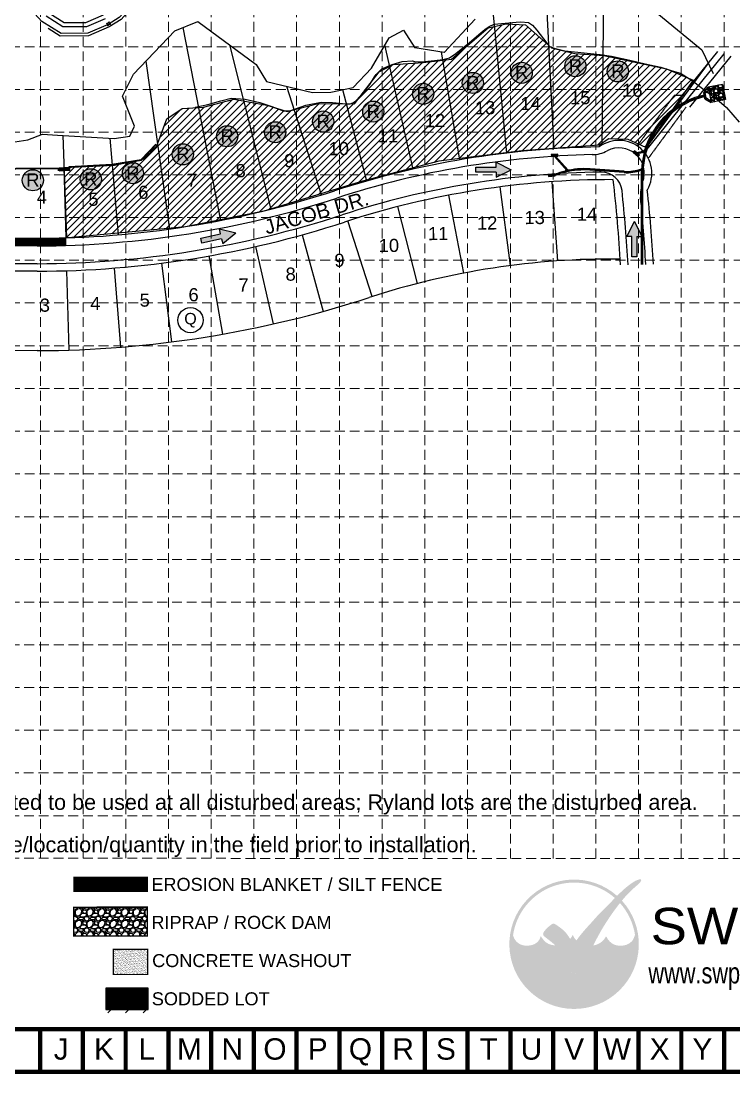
# Model space of a CAD drawing. Header units: inches. Extents: x 4451 to 7062, y 10245 to 14418.
# Drawn here: x 5076 to 6162, y 10245 to 11850 of the extents above; entities that cross this region are included whole.
import ezdxf
from ezdxf.enums import TextEntityAlignment as Align

# ---------------------------------------------------------------- set-up
doc = ezdxf.new("R2010")
doc.units = ezdxf.units.IN
doc.header["$MEASUREMENT"] = 0
for name, pattern in [('ACAD_ISO02W100', [15, 12, -3]), ('HIDDEN', [0.375, 0.25, -0.125]), ('WALL', [0.3, 0.15, -0.15])]:
    doc.linetypes.add(name, pattern=pattern)
for name, color, linetype in [('BASE', 7, 'Continuous'), ('BNDYphase', 7, 'Continuous'), ('E-ESMT', 7, 'Continuous'), ('ERO-MAT', 84, 'Continuous'), ('grid', 9, 'HIDDEN'), ('LEGEND', 7, 'Continuous'), ('LOGO', 7, 'Continuous'), ('Lot-Labels', 7, 'Continuous'), ('LOT-TXT', 1, 'Continuous'), ('LOTS', 150, 'Continuous'), ('LS-SETBACK', 7, 'Continuous'), ('newpond$0$p-cont', 7, 'Continuous'), ('newpond$0$p-cont5', 7, 'Continuous'), ('newpond$0$p-contxt', 7, 'Continuous'), ('P-100YRDRNG-ESMT', 7, 'Continuous'), ('p-BC', 7, 'Continuous'), ('P-STM', 7, 'Continuous'), ('p-stm-cl', 7, 'Continuous'), ('p-stm-inlet', 7, 'Continuous'), ('P-WALL', 7, 'Continuous'), ('RIP-RAP', 7, 'Continuous'), ('ROW', 150, 'Continuous'), ('SODDED LOT', 2, 'Continuous'), ('STNAMES', 3, 'Continuous')]:
    doc.layers.add(name, color=color, linetype=linetype)
doc.styles.add("L200'", font='ARIAL.TTF', dxfattribs={"height": 0.001969})
doc.styles.add('LOGO1', font='ROCKEB.TTF', dxfattribs={"height": 25})
doc.styles.add('newpond$0$L100', font='simplex', dxfattribs={"height": 4})
doc.styles.add('ryland', font='ARIAL.TTF', dxfattribs={"height": 25})
doc.styles.get("Standard").update_dxf_attribs({"font": 'ARIAL.TTF'})

# ---------------------------------------------------------------- blocks, each defined once
blk = doc.blocks.new('TF')
for p, q in [((0.0012, -0.0199), (0.0012, 0.0201)), ((0.0012, 0.0201), (0.1612, 0.0201)), ((0.1612, 0.0201), (0.1612, 0.0601)), ((0.1612, 0.0601), (0.2812, 0.0001)), ((0.1612, -0.0599), (0.2812, 0.0001)), ((0.1612, -0.0199), (0.0012, -0.0199)), ((0.1612, -0.0199), (0.1612, -0.0599))]:
    blk.add_line(p, q)
for points in [[(0.0012, 0.0201), (0.0012, -0.0199), (0.1612, 0.0201), (0.1612, -0.0199)], [(0.1612, -0.0599), (0.1612, 0.0601), (0.2812, 0.0001), (0.1612, 0.0601)]]:
    blk.add_solid(points)
blk = doc.blocks.new('arrow')
at = {"xscale": 192.0000000000001, "yscale": 192, "zscale": 192, "rotation": 89.54514789520785}
blk.add_blockref('TF', (-0.4, -54), dxfattribs=at)
blk = doc.blocks.new('RYLAND')
h = blk.add_hatch(color=81)
h.paths.add_polyline_path([(1.16, -1.05, 1), (-1.41, -1.05, 1)])
h.paths.add_polyline_path([(-1.35, -2.23), (1.1, -2.23), (1.1, 0.21), (-1.35, 0.21)], flags=25)
at = {"color": 5}
blk.add_circle((-0.12, -1.05), 1.29, dxfattribs=at)
at = {"layer": 'BASE', "color": 5, "style": 'ryland'}
blk.add_text('R', height=1.62, dxfattribs=at).set_placement((-0.12, -1.82), align=Align.CENTER)
blk = doc.blocks.new('new logo')
at = {"layer": 'LOGO'}
h = blk.add_hatch(color=170, dxfattribs=at)
h.paths.add_polyline_path([(67.43, 44.06), (66.82, 44.7), (66.35, 45.25), (65.96, 45.76), (65.54, 46.4), (65.09, 47.19), (64.7, 47.94), (64.44, 48.47), (64.18, 49.02), (63.92, 49.58), (63.67, 50.15), (63.31, 50.99), (62.9, 52), (62.6, 52.78), (62.42, 53.27), (62.25, 53.75), (62.07, 54.23), (61.88, 54.72), (61.69, 55.22), (61.48, 55.74), (61.26, 56.27), (61.03, 56.81), (60.78, 57.37), (60.52, 57.93), (60.25, 58.5), (59.96, 59.07), (59.66, 59.64), (59.34, 60.2), (59.02, 60.77), (58.68, 61.32), (58.34, 61.87), (57.99, 62.4), (57.64, 62.91), (57.29, 63.4), (56.95, 63.87), (56.61, 64.32), (56.27, 64.74), (55.93, 65.14), (55.58, 65.53), (55.23, 65.91), (54.91, 66.23), (53.98, 66.22), (52.92, 66.33), (52.05, 66.5), (51.45, 66.64), (50.85, 66.81), (50.26, 67.01), (49.41, 67.35), (48.33, 67.91), (47.34, 68.56), (46.46, 69.26), (45.69, 70.02), (45.01, 70.79), (44.44, 71.52), (43.98, 72.16), (43.6, 72.69), (43.42, 72.95), (43.25, 73.18), (43.1, 73.38), (42.96, 73.53), (42.85, 73.65), (42.75, 73.73), (42.66, 73.76), (42.59, 73.76), (42.53, 73.71), (42.48, 73.63), (42.43, 73.52), (42.38, 73.38), (42.33, 73.22), (42.19, 72.76), (41.96, 72.1), (41.67, 71.46), (41.36, 70.91), (40.98, 70.34), (40.53, 69.77), (40.01, 69.21), (39.42, 68.67), (38.77, 68.17), (38.06, 67.7), (37.31, 67.27), (36.53, 66.9), (35.73, 66.59), (34.88, 66.34), (33.96, 66.14), (32.97, 65.99), (31.89, 65.9), (30.76, 65.86), (29.65, 65.89), (28.59, 65.97), (27.62, 66.13), (26.71, 66.36), (25.83, 66.67), (24.95, 67.08), (24.08, 67.58), (23.21, 68.18), (22.36, 68.88), (21.76, 69.47), (21.37, 69.89), (20.98, 70.36), (20.61, 70.88), (20.24, 71.46), (19.89, 72.13), (19.54, 72.89), (19.19, 73.77), (18.85, 74.77, -0.595729), (106.28, 106.77), (106.97, 107.48), (107.53, 108.05), (108.12, 108.64, 37.93689), (112.29, 104.53), (112.05, 104.24), (111.57, 103.66), (111.09, 103.06), (110.61, 102.47, -0.146449), (123.57, 75.01), (123.33, 74.47), (123.13, 73.97), (122.94, 73.5), (122.77, 73.07), (122.51, 72.4), (122.22, 71.72), (121.9, 71.1), (121.52, 70.53), (121.11, 70), (120.66, 69.51), (120.15, 69.03), (119.62, 68.57), (119.04, 68.14), (118.44, 67.73), (117.81, 67.36), (117.15, 67.03), (116.47, 66.74), (115.76, 66.49), (115.03, 66.28), (114.28, 66.11), (113.5, 65.97), (112.72, 65.88), (111.92, 65.82), (111.11, 65.8), (110.29, 65.82), (109.44, 65.89), (108.56, 66.01), (107.66, 66.19), (106.75, 66.43), (105.88, 66.73), (105.05, 67.1), (104.26, 67.53), (103.5, 68.04), (102.78, 68.61), (102.07, 69.26), (101.4, 69.96), (100.78, 70.68), (100.24, 71.38), (99.83, 72.02), (99.55, 72.52), (99.4, 72.79), (99.26, 73.03), (99.13, 73.24), (99.02, 73.4), (98.92, 73.52), (98.82, 73.58), (98.72, 73.6), (98.63, 73.58), (98.54, 73.51), (98.45, 73.42), (98.36, 73.3), (98.26, 73.16), (98.17, 73), (98.06, 72.83), (97.8, 72.39), (97.42, 71.81), (96.93, 71.14), (96.41, 70.55), (95.93, 70.06), (95.41, 69.58), (94.84, 69.11), (94.21, 68.65), (93.52, 68.19), (92.75, 67.74), (91.9, 67.28), (90.95, 66.85), (90.08, 66.57), (89.39, 66.39), (88.62, 66.22), (87.78, 66.08), (87.59, 65.61), (87.38, 65.07), (87.13, 64.45), (86.86, 63.76), (86.57, 63), (86.26, 62.19), (85.94, 61.33), (85.6, 60.44), (85.25, 59.53), (84.91, 58.59), (84.56, 57.66), (84.21, 56.72), (83.87, 55.8), (83.53, 54.89), (83.21, 54.02), (82.9, 53.18), (82.61, 52.38), (82.34, 51.64), (82.09, 50.96), (81.86, 50.33), (81.65, 49.76), (81.33, 48.95), (80.94, 48.06), (80.54, 47.29), (80.1, 46.58), (79.62, 45.94), (79.13, 45.36), (78.61, 44.81), (78.1, 44.32), (77.57, 43.87), (77.04, 43.47), (76.48, 43.12), (75.9, 42.81), (75.31, 42.55), (74.58, 42.28), (73.74, 42.05), (72.97, 41.94), (72.25, 41.93), (71.55, 42.04), (70.87, 42.22), (70.06, 42.5), (69.36, 42.77), (68.67, 43.11), (68.04, 43.53)])
h.paths.add_polyline_path([(71.76, 72.04), (70.7, 73.9), (70.07, 75.23), (69.69, 74.29), (68.67, 72.59), (67.85, 71.67), (67.95, 71.51), (68.11, 71.24), (68.27, 70.99), (68.41, 70.76), (68.55, 70.55), (68.68, 70.37), (68.8, 70.21), (68.92, 70.07), (69.04, 69.95), (69.15, 69.84), (69.26, 69.75), (69.37, 69.67), (69.48, 69.59), (69.59, 69.52), (69.7, 69.46), (69.82, 69.41), (69.94, 69.36), (70.05, 69.32), (70.17, 69.28), (70.29, 69.25), (70.41, 69.22), (70.53, 69.2), (70.64, 69.18), (70.76, 69.17), (70.88, 69.16), (71, 69.15), (71.11, 69.15), (71.22, 69.16), (71.33, 69.17), (71.44, 69.19), (71.54, 69.21), (71.64, 69.24), (71.74, 69.27), (71.84, 69.31), (71.94, 69.35), (72.04, 69.4), (72.14, 69.45), (72.24, 69.51), (72.35, 69.58), (72.45, 69.65), (72.56, 69.72), (72.67, 69.81), (72.78, 69.9), (72.89, 70), (73, 70.1), (73.11, 70.21), (73.22, 70.34), (73.3, 70.42), (72.52, 71.08)], flags=17)
blk.add_hatch(color=240, dxfattribs=at).paths.add_polyline_path([(117.73, 117.3), (118.86, 118.16), (119.82, 118.88), (120.63, 119.47), (121.31, 119.95), (121.89, 120.34), (122.37, 120.64), (122.78, 120.89), (123.13, 121.1), (123.45, 121.27), (123.73, 121.42), (123.99, 121.55), (124.22, 121.67), (124.44, 121.77), (124.65, 121.85), (124.84, 121.93), (125.03, 122.01), (125.21, 122.09), (125.4, 122.16), (125.58, 122.23), (125.76, 122.3), (125.93, 122.37), (126.1, 122.44), (126.26, 122.49), (126.41, 122.55), (126.56, 122.6), (126.69, 122.64), (126.82, 122.67), (126.95, 122.71), (127.06, 122.73), (127.18, 122.76), (127.29, 122.78), (127.39, 122.79), (127.5, 122.8), (127.6, 122.81), (127.7, 122.82), (127.79, 122.82), (127.89, 122.82), (127.98, 122.82), (128.06, 122.81), (128.14, 122.8), (128.22, 122.79), (128.29, 122.78), (128.35, 122.76), (128.42, 122.74), (128.47, 122.72), (128.52, 122.7), (128.57, 122.67), (128.62, 122.64), (128.65, 122.61), (128.69, 122.57), (128.72, 122.53), (128.75, 122.49), (128.77, 122.44), (128.79, 122.39), (128.81, 122.34), (128.82, 122.28), (128.83, 122.21), (128.84, 122.14), (128.84, 122.07), (128.84, 122), (128.83, 121.92), (128.82, 121.84), (128.81, 121.76), (128.79, 121.68), (128.77, 121.6), (128.74, 121.52), (128.7, 121.44), (128.66, 121.35), (128.61, 121.26), (128.56, 121.16), (128.5, 121.06), (128.43, 120.95), (128.35, 120.83), (128.27, 120.7), (128.18, 120.57), (128.08, 120.42), (127.96, 120.27), (127.85, 120.12), (127.71, 119.96), (127.57, 119.79), (127.42, 119.62), (127.25, 119.44), (127.06, 119.24), (126.84, 119.03), (126.58, 118.79), (126.28, 118.52), (125.94, 118.21), (125.54, 117.86), (125.08, 117.47), (124.58, 117.04), (124.04, 116.57), (123.48, 116.08), (122.89, 115.57), (122.3, 115.05), (121.71, 114.53), (121.13, 114.01), (120.58, 113.5), (120.04, 112.99), (119.52, 112.49), (119.01, 111.99), (118.51, 111.49), (118.02, 110.99), (117.53, 110.47), (117.03, 109.94), (116.53, 109.4), (116.03, 108.85), (115.52, 108.29), (115.02, 107.71), (114.51, 107.14), (114.01, 106.56), (113.51, 105.98), (113.02, 105.4), (112.54, 104.82), (112.05, 104.24), (111.57, 103.66), (111.09, 103.06), (110.59, 102.44), (110.09, 101.8), (109.56, 101.13), (109.02, 100.43), (108.45, 99.68), (107.87, 98.9), (107.27, 98.1), (106.66, 97.27), (106.04, 96.43), (105.43, 95.59), (104.82, 94.74), (104.23, 93.91), (103.65, 93.08), (103.08, 92.27), (102.52, 91.46), (101.97, 90.65), (101.42, 89.84), (100.87, 89.01), (100.32, 88.18), (99.77, 87.33), (99.2, 86.45), (98.63, 85.56), (98.06, 84.66), (97.5, 83.76), (96.94, 82.87), (96.4, 81.99), (95.88, 81.13), (95.38, 80.29), (94.91, 79.49), (94.46, 78.72), (94.03, 77.96), (93.61, 77.23), (93.21, 76.5), (92.81, 75.77), (92.41, 75.04), (92.01, 74.29), (91.6, 73.54), (91.18, 72.77), (90.78, 72.02), (90.38, 71.27), (90, 70.56), (89.64, 69.88), (89.31, 69.25), (89.01, 68.69), (88.75, 68.19), (88.53, 67.74), (88.33, 67.32), (88.15, 66.92), (87.97, 66.52), (87.78, 66.08), (87.59, 65.61), (87.38, 65.07), (87.13, 64.45), (86.86, 63.76), (86.57, 63), (86.26, 62.19), (85.94, 61.33), (85.6, 60.44), (85.25, 59.53), (84.91, 58.59), (84.56, 57.66), (84.21, 56.72), (83.87, 55.8), (83.53, 54.89), (83.21, 54.02), (82.9, 53.18), (82.61, 52.38), (82.34, 51.64), (82.09, 50.96), (81.86, 50.33), (81.65, 49.76), (81.44, 49.23), (81.24, 48.75), (81.04, 48.29), (80.84, 47.87), (80.64, 47.48), (80.43, 47.11), (80.2, 46.75), (79.97, 46.41), (79.73, 46.09), (79.49, 45.78), (79.24, 45.49), (78.99, 45.21), (78.74, 44.95), (78.48, 44.69), (78.23, 44.45), (77.97, 44.21), (77.71, 43.99), (77.44, 43.78), (77.17, 43.58), (76.9, 43.39), (76.62, 43.21), (76.33, 43.04), (76.04, 42.89), (75.75, 42.75), (75.45, 42.62), (75.16, 42.5), (74.87, 42.39), (74.58, 42.29), (74.3, 42.2), (74.02, 42.13), (73.75, 42.07), (73.49, 42.02), (73.23, 41.98), (72.98, 41.95), (72.73, 41.94), (72.49, 41.93), (72.24, 41.94), (72.01, 41.97), (71.77, 42), (71.53, 42.05), (71.3, 42.11), (71.06, 42.17), (70.83, 42.24), (70.59, 42.32), (70.35, 42.4), (70.12, 42.48), (69.88, 42.57), (69.64, 42.66), (69.4, 42.76), (69.16, 42.87), (68.93, 42.98), (68.69, 43.11), (68.47, 43.25), (68.25, 43.39), (68.04, 43.55), (67.83, 43.72), (67.62, 43.9), (67.42, 44.09), (67.22, 44.28), (67.03, 44.49), (66.83, 44.69), (66.64, 44.9), (66.45, 45.13), (66.26, 45.36), (66.06, 45.62), (65.86, 45.91), (65.65, 46.23), (65.43, 46.59), (65.2, 47), (64.96, 47.45), (64.7, 47.94), (64.44, 48.47), (64.18, 49.02), (63.92, 49.58), (63.67, 50.15), (63.43, 50.71), (63.2, 51.26), (62.99, 51.78), (62.79, 52.29), (62.6, 52.78), (62.42, 53.27), (62.25, 53.75), (62.07, 54.23), (61.88, 54.72), (61.69, 55.22), (61.48, 55.74), (61.26, 56.27), (61.03, 56.81), (60.78, 57.37), (60.52, 57.93), (60.25, 58.5), (59.96, 59.07), (59.66, 59.64), (59.34, 60.2), (59.02, 60.77), (58.68, 61.32), (58.34, 61.87), (57.99, 62.4), (57.64, 62.91), (57.29, 63.4), (56.95, 63.87), (56.61, 64.32), (56.27, 64.74), (55.93, 65.14), (55.58, 65.53), (55.23, 65.91), (54.86, 66.28), (54.49, 66.65), (54.09, 67.01), (53.68, 67.39), (53.25, 67.76), (52.81, 68.14), (52.35, 68.52), (51.89, 68.9), (51.42, 69.28), (50.95, 69.66), (50.48, 70.04), (50.01, 70.41), (49.54, 70.78), (49.09, 71.13), (48.65, 71.47), (48.24, 71.8), (47.84, 72.11), (47.47, 72.4), (47.14, 72.66), (46.83, 72.9), (46.56, 73.11), (46.32, 73.3), (46.11, 73.47), (45.92, 73.63), (45.75, 73.78), (45.6, 73.92), (45.46, 74.05), (45.34, 74.18), (45.23, 74.31), (45.13, 74.44), (45.04, 74.56), (44.96, 74.69), (44.9, 74.82), (44.84, 74.96), (44.8, 75.1), (44.76, 75.24), (44.73, 75.39), (44.72, 75.54), (44.71, 75.69), (44.7, 75.84), (44.71, 75.99), (44.72, 76.15), (44.75, 76.3), (44.78, 76.45), (44.81, 76.6), (44.86, 76.75), (44.92, 76.9), (44.99, 77.06), (45.07, 77.23), (45.17, 77.4), (45.29, 77.59), (45.42, 77.8), (45.57, 78.01), (45.73, 78.24), (45.91, 78.48), (46.11, 78.73), (46.32, 78.99), (46.55, 79.26), (46.8, 79.54), (47.06, 79.83), (47.33, 80.13), (47.62, 80.43), (47.91, 80.73), (48.21, 81.04), (48.52, 81.34), (48.84, 81.64), (49.16, 81.93), (49.48, 82.21), (49.79, 82.48), (50.1, 82.74), (50.41, 82.98), (50.7, 83.21), (50.98, 83.42), (51.24, 83.62), (51.49, 83.79), (51.7, 83.95), (51.9, 84.08), (52.08, 84.19), (52.25, 84.29), (52.4, 84.38), (52.55, 84.45), (52.68, 84.51), (52.82, 84.56), (52.95, 84.61), (53.08, 84.64), (53.21, 84.67), (53.34, 84.69), (53.47, 84.7), (53.6, 84.7), (53.72, 84.69), (53.85, 84.68), (53.97, 84.65), (54.1, 84.62), (54.22, 84.58), (54.35, 84.54), (54.48, 84.48), (54.61, 84.43), (54.74, 84.36), (54.88, 84.3), (55.02, 84.23), (55.17, 84.15), (55.34, 84.06), (55.51, 83.97), (55.7, 83.86), (55.91, 83.73), (56.14, 83.59), (56.4, 83.42), (56.68, 83.23), (56.99, 83.01), (57.32, 82.78), (57.67, 82.53), (58.03, 82.27), (58.4, 81.99), (58.79, 81.71), (59.18, 81.42), (59.57, 81.13), (59.97, 80.83), (60.37, 80.53), (60.76, 80.22), (61.15, 79.91), (61.54, 79.59), (61.91, 79.27), (62.28, 78.93), (62.64, 78.6), (62.98, 78.25), (63.32, 77.9), (63.65, 77.54), (63.97, 77.17), (64.29, 76.79), (64.6, 76.4), (64.91, 76.01), (65.22, 75.6), (65.52, 75.19), (65.82, 74.78), (66.11, 74.37), (66.39, 73.96), (66.66, 73.57), (66.91, 73.18), (67.15, 72.81), (67.37, 72.45), (67.58, 72.12), (67.77, 71.8), (67.95, 71.51), (68.11, 71.24), (68.27, 70.99), (68.41, 70.76), (68.55, 70.55), (68.68, 70.37), (68.8, 70.21), (68.92, 70.07), (69.04, 69.95), (69.15, 69.84), (69.26, 69.75), (69.37, 69.67), (69.48, 69.59), (69.59, 69.52), (69.7, 69.46), (69.82, 69.41), (69.94, 69.36), (70.05, 69.32), (70.17, 69.28), (70.29, 69.25), (70.41, 69.22), (70.53, 69.2), (70.64, 69.18), (70.76, 69.17), (70.88, 69.16), (71, 69.15), (71.11, 69.15), (71.22, 69.16), (71.33, 69.17), (71.44, 69.19), (71.54, 69.21), (71.64, 69.24), (71.74, 69.27), (71.84, 69.31), (71.94, 69.35), (72.04, 69.4), (72.14, 69.45), (72.24, 69.51), (72.35, 69.58), (72.45, 69.65), (72.56, 69.72), (72.67, 69.81), (72.78, 69.9), (72.89, 70), (73, 70.1), (73.11, 70.21), (73.22, 70.34), (73.34, 70.47), (73.46, 70.61), (73.58, 70.77), (73.72, 70.94), (73.85, 71.12), (74, 71.32), (74.15, 71.53), (74.32, 71.77), (74.5, 72.01), (74.68, 72.27), (74.88, 72.55), (75.09, 72.84), (75.32, 73.15), (75.56, 73.46), (75.82, 73.79), (76.09, 74.14), (76.37, 74.49), (76.67, 74.87), (76.99, 75.25), (77.32, 75.65), (77.66, 76.07), (78.02, 76.5), (78.39, 76.95), (78.77, 77.42), (79.18, 77.91), (79.6, 78.4), (80.03, 78.92), (80.49, 79.45), (80.96, 80), (81.46, 80.56), (81.97, 81.13), (82.5, 81.72), (83.04, 82.31), (83.59, 82.91), (84.14, 83.51), (84.68, 84.1), (85.22, 84.68), (85.74, 85.25), (86.24, 85.81), (86.73, 86.35), (87.2, 86.89), (87.67, 87.41), (88.13, 87.94), (88.59, 88.46), (89.06, 88.98), (89.53, 89.52), (90.01, 90.05), (90.5, 90.6), (91, 91.16), (91.52, 91.73), (92.06, 92.31), (92.61, 92.9), (93.18, 93.5), (93.77, 94.12), (94.38, 94.75), (95.01, 95.39), (95.64, 96.03), (96.28, 96.68), (96.92, 97.32), (97.56, 97.96), (98.19, 98.58), (98.8, 99.19), (99.39, 99.77), (99.96, 100.34), (100.52, 100.9), (101.07, 101.45), (101.61, 101.98), (102.14, 102.52), (102.66, 103.05), (103.19, 103.59), (103.72, 104.13), (104.25, 104.67), (104.78, 105.23), (105.32, 105.78), (105.86, 106.34), (106.41, 106.91), (106.97, 107.48), (107.53, 108.05), (108.11, 108.62), (108.69, 109.2), (109.27, 109.77), (109.86, 110.34), (110.45, 110.91), (111.04, 111.47), (111.62, 112.02), (112.2, 112.56), (112.77, 113.1), (113.35, 113.62), (113.95, 114.16), (114.58, 114.71), (115.26, 115.3), (116.01, 115.91), (116.82, 116.58)])
at = {"layer": 'LOGO', "style": 'LOGO1'}
for s, height, width, p in [('SWPPP', 31.324, 1.115, (136.96, 67.05)), ('www.swppp.com', 18.1118, 0.77, (135.01, 33.35))]:
    blk.add_text(s, height=height, dxfattribs=dict(at, width=width)).set_placement(p)

msp = doc.modelspace()

# ---------------------------------------------------------------- hatches: boundary and pattern name
at = {"layer": 'BASE'}
h = msp.add_hatch(dxfattribs=at)
h.set_pattern_fill('AR-SAND', color=30, scale=1.528685, style=0)
h.set_pattern_definition([(37.5, (6509.9496, 10281.684), (-0.096297, 2.945507), [0, -2.3236016, 0, -2.598765, 0, -2.4841136]), (7.5, (6509.9496, 10281.684), (2.705432, 4.314173), [0, -1.253522, 0, -2.094299, 0, -0.8025598]), (327.5, (6508.0693, 10281.684), (4.760543, 0.008651), [0, -0.7643426, 0, -2.7516335, 0, -3.5924104]), (317.5, (6508.0693, 10281.684), (4.595421, 1.34169), [0, -0.3821713, 0, -1.8038486, 0, -2.063725])])
h.paths.add_polyline_path([(5268.7, 10396.3), (5268.7, 10434.6), (5216.4, 10434.6), (5216.4, 10396.3)])
at = {"layer": 'LEGEND', "linetype": 'ACAD_ISO02W100'}
h = msp.add_hatch(dxfattribs=at)
h.set_pattern_fill('GRAVEL', color=240, scale=17.661979, style=0)
h.set_pattern_definition([(228.0128, (3899.1177, 9563.0855), (-141.2957971, -158.9578305), [2.37617, -235.24145]), (184.9697, (3897.52814, 9561.3193), (211.94376103, 17.661825), [4.07759, -403.68086]), (132.5104, (3893.4659, 9560.9661), (176.61962145, -194.2819171), [2.87516, -284.64101]), (267.2737, (3886.5777, 9556.5506), (17.6619082, 353.23957597), [3.71322, -367.60861]), (292.8337, (3886.4011, 9552.8416), (-88.31006764, 211.9436791), [3.6411, -360.46991]), (357.2737, (3887.81405, 9549.4858), (-353.23957597, 17.6619082), [3.71322, -367.60861]), (37.6942, (3891.52307, 9549.3092), (-229.60585073, -176.61961591), [4.91054, -486.14329]), (72.2553, (3895.4087, 9552.3117), (123.63403986, 388.56346127), [4.63606, -458.96984]), (121.4296, (3896.8217, 9556.7272), (-141.29597373, 229.60563333), [3.7258, -368.85405]), (175.2364, (3894.8788, 9559.9064), (194.2817806, -17.661829), [4.25357, -208.42482]), (222.3974, (3890.63997, 9560.2596), (-211.94387229, -194.28162407), [5.50079, -544.57841]), (138.8141, (3904.063, 9556.374), (-123.6339018, 105.9718238), [1.87749, -185.8719]), (171.4692, (3902.6501, 9557.6103), (229.6056907, -35.3240968), [3.5719, -353.6195]), (225, (3899.118, 9558.14), (-2e-15, -17.66198), [2.49777, -22.48002]), (203.1986, (3897.8814, 9560.2596), (88.309888, 35.3239805), [1.3451, -133.16452]), (291.8014, (3896.645, 9559.7297), (-17.661977, 52.9859404), [1.90225, -93.21042]), (30.9638, (3897.3515, 9557.9635), (52.9859007, 35.324001), [3.0896, -99.89656]), (161.5651, (3900.001, 9559.553), (35.323965, -17.66195), [2.23408, -53.618]), (16.3895, (3886.4011, 9559.7297), (176.6198242, 52.98580685), [3.1297, -309.84135]), (70.3462, (3889.4036, 9560.6128), (-70.6478302, -194.2818016), [2.62565, -259.93854]), (293.1986, (3900.0008, 9563.0855), (-35.3239805, 88.309888), [2.69018, -131.81944]), (343.6105, (3901.0605, 9560.6128), (-176.6198242, 52.98580685), [3.1297, -309.84135]), (339.444, (3886.401, 9548.7793), (-88.3099253, 35.3238864), [3.01808, -147.88594]), (294.7751, (3889.227, 9547.7196), (-88.3097547, 194.28182435), [2.5288, -250.35224]), (66.8014, (3900.1774, 9545.4235), (35.3239805, 88.309888), [2.69018, -131.81944]), (17.354, (3901.2372, 9547.8962), (-229.60575665, -70.64781705), [2.9607, -293.10802]), (69.444, (3891.523, 9545.4235), (-35.3238864, -88.3099253), [1.50904, -149.39498]), (101.3099, (3899.1177, 9545.4235), (-17.661937, 70.6479274), [0.90058, -89.15818]), (165.9638, (3898.941, 9546.3066), (52.985945, -17.661944), [3.6411, -69.18109]), (186.009, (3895.4087, 9547.1897), (176.619781, 17.6619665), [3.37432, -334.0573]), (303.6901, (3897.3515, 9556.374), (-17.662002, 35.323949), [2.54725, -61.13392]), (353.1572, (3898.7645, 9554.2545), (300.25362394, -35.32409833), [4.44718, -440.27008]), (60.9454, (3903.18, 9553.7247), (-70.6479146, -123.6338566), [1.8184, -180.02279]), (90, (3904.063, 9555.314), (-17.66198, 17.66198), [1.05972, -16.60226]), (120.2564, (3895.0555, 9547.7196), (70.6478238, -123.6338931), [2.45367, -242.91438]), (48.0128, (3893.8191, 9549.839), (141.2957971, 158.9578305), [4.75234, -232.86527]), (0, (3896.998, 9553.371), (17.66198, 17.66198), [4.59211, -13.06986]), (325.3048, (3901.5904, 9553.3714), (-176.619684, 123.6340018), [2.7926, -276.46779]), (254.0546, (3903.8865, 9551.7819), (-17.6619766, -70.6479164), [2.57162, -126.00953]), (207.646, (3903.18, 9549.3092), (-335.57751817, -176.6199216), [4.18704, -414.51735]), (175.4261, (3899.47096, 9547.36636), (-229.60573085, 17.66188672), [4.4296, -438.53057])])
h.paths.add_polyline_path([(5155.8, 10455.1), (5268.2, 10454.9), (5268.2, 10499), (5155.8, 10498.8)])
at = {"layer": 'LEGEND'}
h = msp.add_hatch(dxfattribs=at)
h.set_pattern_fill('ANSI31', color=2, scale=7.634576, style=0)
h.set_pattern_definition([(45, (5127.4927, 10262.3241), (-0.6748075, 0.6748075), [])])
h.paths.add_polyline_path([(5204.9, 10375.5), (5204.9, 10373.5), (5204.9, 10342.9), (5269.5, 10342.9), (5269.5, 10375.5)])
h = msp.add_hatch(dxfattribs=at)
h.set_pattern_fill('ANSI31', color=2, scale=152.691517, style=0)
h.set_pattern_definition([(45, (5127.493, 10257.316), (-13.4962, 13.4962), [])])
h.paths.add_polyline_path([(5204.9, 10370.5), (5204.9, 10368.5), (5204.9, 10337.9), (5269.5, 10337.9), (5269.5, 10370.5)])
at = {"layer": 'RIP-RAP'}
h = msp.add_hatch(dxfattribs=at)
h.set_pattern_fill('GRAVEL', color=1, scale=10, angle=317.9046, style=0)
h.set_pattern_definition([(185.917415, (96.4634, -18.6046), (-119.695399763, -13.15335934), [1.34536, -133.19088]), (142.874315, (95.1252, -18.7433), (95.747198918, -73.02379533), [2.30868, -228.55925]), (90.415015, (93.28446, -17.34986), (0.462503376, -148.659969763), [1.62788, -161.16032]), (225.178315, (88.71463, -16.5905), (141.493641138, 141.702328495), [2.10238, -208.13558]), (250.738315, (87.23265, -18.08173), (43.342432596, 122.561963228), [2.06155, -204.09373]), (315.178315, (86.5526, -20.0279), (-141.702328495, 141.493641138), [2.10238, -208.13558]), (355.598815, (88.0438, -21.50985), (-163.50055462, 12.944827074), [2.78029, -275.24849]), (30.159915, (90.8159, -21.7232), (199.422850777, 116.320785217), [2.62488, -259.86321]), (79.334215, (93.08544, -20.40443), (27.785209074, 150.093245772), [2.1095, -208.84073]), (133.141015, (93.4759, -18.3314), (74.91967774, -81.160595587), [2.40832, -118.00763]), (180.302015, (91.82906, -16.57408), (-162.78393601, -1.1791522535), [3.11448, -308.33375]), (96.718715, (95.9937, -23.3013), (-11.72011763, 91.44746986), [1.06301, -105.23844]), (129.373815, (95.8693, -22.2456), (83.056476498, -101.988334707), [2.02237, -200.21511]), (182.904615, (94.5864, -20.682), (-6.7036706, -7.4203007), [1.41421, -12.72792]), (161.103215, (94.8714, -19.3226), (50.50883595, -18.67773412), [0.76158, -75.39615]), (249.706015, (94.1509, -19.076), (12.69070963, 28.96456516), [1.07703, -52.77462]), (348.868415, (93.7773, -20.0861), (35.66823422, -5.27037705), [1.74929, -56.56023]), (119.469715, (95.4937, -20.4238), (8.1369422, -20.8276265), [1.26491, -30.35787]), (334.294115, (89.8471, -15.1878), (94.31395705, -44.775858766), [1.772, -175.42845]), (28.250815, (91.4437, -15.9564), (-103.421526343, -54.808656115), [1.48661, -147.17408]), (251.103215, (96.8344, -18.9398), (18.67773412, 50.50883595), [1.52315, -74.63458]), (301.515115, (96.3411, -20.38084), (-54.0920437, 89.297541013), [1.772, -175.42845]), (297.348615, (85.6908, -19.7884), (-23.69419553, 48.35892205), [1.7088, -83.73124]), (252.679715, (86.47584, -21.3062), (36.638942533, 115.141598075), [1.43178, -141.74643]), (24.706015, (90.205, -26.4271), (48.35894742, 23.69414412), [1.52315, -74.63458]), (335.258615, (91.5887, -25.7905), (-123.27853147, 57.466551403), [1.67631, -165.95424]), (27.348615, (86.569, -23.1423), (-48.35892205, -23.69419553), [0.8544, -84.58564]), (59.214515, (89.7597, -26.0249), (19.39439827, 36.38485185), [0.5099, -50.48029]), (123.868415, (90.0207, -25.5868), (15.5572438, -27.5312932), [2.06155, -39.1695]), (143.913615, (88.87183, -23.8751), (80.906646154, -59.61639014), [1.9105, -189.13923]), (261.594715, (93.174, -20.754), (5.98702576, 21.544271), [1.44222, -34.61329]), (311.061815, (92.96315, -22.18067), (112.737677552, -128.803016664), [2.51794, -249.27563]), (18.850015, (94.6171, -24.0792), (-76.60687601, -25.127417454), [1.02956, -101.92674]), (47.904615, (95.591, -23.747), (-0.71663, 14.123967), [0.6, -9.4]), (78.161015, (88.9245, -23.5184), (-17.244540386, -78.75674685), [1.38924, -137.5352]), (5.917415, (89.20955, -22.1587), (119.695399763, 13.15335934), [2.69072, -131.84552]), (317.904615, (91.886, -21.881), (14.123967, 0.71663), [2.6, -7.4]), (283.209415, (93.8152, -23.6243), (-27.27720414, 118.978799396), [1.58114, -156.53274]), (211.959215, (94.1765, -25.1636), (-34.2349725, -22.97752679), [1.45602, -71.34508]), (165.550615, (92.9412, -25.93427), (-208.022375466, 53.166632385), [2.37065, -234.69474]), (133.330715, (90.64554, -25.34274), (-89.76024976, 94.56795427), [2.50799, -248.29074])])
h.paths.add_polyline_path([(6127.3, 11725.8), (6148.9, 11730), (6144.3, 11753.1), (6122.7, 11748.8), (6115.8, 11740.3), (6117.6, 11731.2)])
h.paths.add_polyline_path([(6118, 11739.6), (6123.6, 11744.6), (6126.8, 11728.3), (6119.4, 11732.5)], flags=16)
at = {"layer": 'SODDED LOT'}
h = msp.add_hatch(dxfattribs=at)
h.set_pattern_fill('ANSI31', color=2, scale=60, style=0)
h.paths.add_polyline_path([(5144.5, 11519.1), (5141.4, 11626.3), (5218.1, 11630.3), (5263.2, 11639.6), (5282.4, 11659.7), (5297.9, 11700.7), (5321, 11716.4), (5353.7, 11718.4), (5399.8, 11730.5), (5450.2, 11721.6), (5481.3, 11711.8), (5528.4, 11724), (5583.8, 11723.6), (5621.2, 11772.5), (5642.9, 11783.6), (5688.2, 11786.4), (5731.3, 11791.9), (5787.2, 11839.3), (5814.8, 11845.4), (5844.2, 11843.9), (5883.9, 11809), (5919.2, 11800.1), (5963.7, 11797), (6059.1, 11776.9), (6099.5, 11759.8), (6027.8, 11657.2), (6000.8, 11669.1), (5971.3, 11670.2), (5956.6, 11660.7), (5838.5, 11651.7), (5712.4, 11636), (5595.8, 11605.6), (5445.8, 11560.1), (5326.1, 11536.1), (5153, 11520)])

# ---------------------------------------------------------------- linework, layer by layer
at = {"layer": 'BASE', "const_width": 6.51}
for points in [[(7058.3, 10248), (7058.3, 14415.1), (4453.9, 14415.1), (4453.9, 10248)], [(6993.2, 10313.1), (6993.2, 14350), (4519, 14350), (4519, 10313.1)]]:
    msp.add_lwpolyline(points, close=True, dxfattribs=at)
at = {"layer": 'BASE', "color": 30, "linetype": 'Continuous', "const_width": 1.91}
msp.add_lwpolyline([(5216.4, 10396.3), (5268.7, 10396.3), (5268.7, 10434.6), (5216.4, 10434.6)], close=True, dxfattribs=at)
at = {"layer": 'BASE', "const_width": 6.51}
for points in [[(5105, 10313.1), (5105, 10248)], [(5170.1, 10313.1), (5105, 10313.1)], [(5170.1, 10313.1), (5170.1, 10248)], [(5235.2, 10313.1), (5235.2, 10248)], [(5300.3, 10313.1), (5300.3, 10248)], [(5365.4, 10313.1), (5365.4, 10248)], [(5430.5, 10313.1), (5430.5, 10248)], [(5495.6, 10313.1), (5495.6, 10248)], [(5560.7, 10313.1), (5560.7, 10248)], [(5625.9, 10313.1), (5625.9, 10248)], [(5691, 10313.1), (5691, 10248)], [(5756.1, 10313.1), (5756.1, 10248)], [(5821.2, 10313.1), (5821.2, 10248)], [(5886.3, 10313.1), (5886.3, 10248)], [(5951.4, 10313.1), (5951.4, 10248)], [(6016.5, 10313.1), (6016.5, 10248)], [(6081.6, 10313.1), (6081.6, 10248)], [(6146.7, 10313.1), (6146.7, 10248)]]:
    msp.add_lwpolyline(points, dxfattribs=at)
at = {"layer": 'BNDYphase'}
for p, q in [((6007.6, 11892.6), (6112.9, 11805.7)), ((5310, 11834.9), (5345.3, 11849.2)), ((5345.3, 11849.2), (5433.8, 11783.5)), ((5720.1, 11801.7), (5767.7, 11852.4)), ((5246.9, 11768.7), (5310, 11834.9)), ((5636.4, 11824.1), (5658.2, 11835.7)), ((5658.2, 11835.7), (5675.7, 11808.9)), ((5609.4, 11778.1), (5636.4, 11824.1)), ((5720.1, 11801.7), (5675.7, 11808.9)), ((6112.9, 11805.7), (6130.1, 11769.7)), ((5433.8, 11783.5), (5449.5, 11757.7)), ((5230.2, 11735.4), (5246.9, 11768.7)), ((5581.6, 11748.3), (5609.4, 11778.1)), ((5449.5, 11757.7), (5519.8, 11740.6)), ((5248.7, 11689.3), (5230.2, 11735.4)), ((5519.8, 11740.6), (5547.9, 11741.5)), ((5547.9, 11741.5), (5581.6, 11748.3)), ((5241.4, 11674.5), (5248.7, 11689.3)), ((5004.4, 11655.7), (5086.3, 11668.9)), ((5086.3, 11668.9), (5108.4, 11677.2)), ((5108.4, 11677.2), (5131.3, 11675.8)), ((5131.3, 11675.8), (5217.8, 11670.6)), ((5217.8, 11670.6), (5241.4, 11674.5))]:
    msp.add_line(p, q, dxfattribs=at)
at = {"layer": 'E-ESMT', "linetype": 'Continuous'}
msp.add_line((6025.6, 11649.4), (6147.1, 11799.9), dxfattribs=at)
at = {"layer": 'E-ESMT'}
for p, q in [((6083, 11736.5), (6137.1, 11803.4)), ((6157.1, 11796.4), (6094.1, 11718.3))]:
    msp.add_line(p, q, dxfattribs=at)
at = {"layer": 'ERO-MAT', "const_width": 12}
msp.add_lwpolyline([(4920.1, 11512.1), (5144.9, 11513.9)], dxfattribs=at)
at = {"layer": 'grid', "color": 252, "linetype": 'HIDDEN', "lineweight": 0, "ltscale": 60}
for p, q in [((5365.4, 10573.4), (5365.4, 14350)), ((5430.5, 10573.4), (5430.5, 14350)), ((5495.6, 10573.4), (5495.6, 14350)), ((5560.7, 10573.4), (5560.7, 14350)), ((5625.9, 10573.4), (5625.9, 14350)), ((5691, 10573.4), (5691, 14350)), ((5756.1, 10573.4), (5756.1, 14350)), ((5821.2, 10573.3), (5821.2, 14350)), ((5886.3, 10573.3), (5886.3, 14350)), ((5951.4, 10573.3), (5951.4, 14350)), ((6016.5, 10573.3), (6016.5, 14350)), ((6081.6, 10573.3), (6081.6, 14350)), ((6146.7, 10573.3), (6146.7, 14350)), ((5105.2, 10573.5), (5105.2, 14347.4)), ((5170.5, 10573.4), (5170.4, 14347.4)), ((5235.2, 10573.4), (5235.3, 14347.4)), ((5300.3, 10573.4), (5300.7, 14347.3)), ((4519, 11810.6), (6993.2, 11810.6)), ((4519, 11745.5), (6993.2, 11745.5)), ((4519, 11680.4), (6993.2, 11680.4)), ((4519, 11615.3), (6993.2, 11615.3)), ((4519, 11550.2), (6993.2, 11550.2)), ((4519, 11485.1), (6993.2, 11485.1)), ((4519, 11420), (6993.2, 11420)), ((4519, 11354.9), (6993.2, 11354.9)), ((4519, 11289.8), (6993.2, 11289.8)), ((4519, 11224.6), (6993.2, 11224.6)), ((4519, 11159.5), (6993.2, 11159.5)), ((4518.3, 11094.2), (6992.6, 11094.2)), ((4518.3, 11029.1), (6992.6, 11029.1)), ((4518.3, 10964), (6992.6, 10964)), ((4518.3, 10898.9), (6992.6, 10898.9)), ((4518.3, 10833.8), (6992.6, 10833.8)), ((4518, 10768.7), (6990.5, 10768.6)), ((4517.5, 10703.4), (6990.5, 10703.8)), ((4517.8, 10638.4), (6990.8, 10638.3)), ((4517.8, 10573.5), (6990.7, 10573.2))]:
    msp.add_line(p, q, dxfattribs=at)
at = {"layer": 'LEGEND', "color": 84, "const_width": 23}
msp.add_lwpolyline([(5155.2, 10533.8), (5269.3, 10533.8)], dxfattribs=at)
at = {"layer": 'LEGEND', "color": 240, "linetype": 'Continuous', "const_width": 2.21}
msp.add_lwpolyline([(5155.8, 10455.1), (5268.2, 10454.9), (5268.2, 10499), (5155.8, 10498.8)], close=True, dxfattribs=at)
at = {"layer": 'LEGEND', "color": 2}
msp.add_lwpolyline([(5204.9, 10373.5), (5204.9, 10342.9), (5269.5, 10342.9), (5269.5, 10375.5), (5204.9, 10375.5)], close=True, dxfattribs=at)
at = {"layer": 'Lot-Labels'}
msp.add_circle((5333.9, 11393.8), 19.2, dxfattribs=at)
at = {"layer": 'LOTS', "color": 7}
for p, q in [((6122.5, 11785.5), (6023.8, 11651.5)), ((5100.4, 11347.4), (4911.2, 11347))]:
    msp.add_line(p, q, dxfattribs=at)
at = {"layer": 'LOTS', "color": 7, "flags": 128}
for points in [[(5888.1, 11655.1), (5870, 12003.5)], [(5888.1, 11655.1), (5870, 12003.5)], [(5888.1, 11655.1), (5870, 12003.5)], [(5961.1, 11660.9), (5964.1, 11934.5)], [(5961.1, 11660.9), (5964.1, 11934.5)], [(5961.1, 11660.9), (5964.1, 11934.5)], [(5961.1, 11660.9), (5964.1, 11934.5)], [(5815.6, 11648.5), (5792.8, 11886.3)], [(5322.1, 11839.8), (5379.5, 11545.8)], [(5393.4, 11813.5), (5456.4, 11563)], [(5673.2, 11624), (5630.1, 11813.4)], [(5744.4, 11638.2), (5716.2, 11802.3)], [(5265.9, 11788.6), (5301.8, 11532.8)], [(5533.4, 11584.6), (5480.5, 11750.2)], [(5602.3, 11605.9), (5565.8, 11745.1)], [(5139.7, 11675.3), (5144.9, 11519.2)], [(5210.8, 11671), (5223.5, 11523.9)], [(5893.3, 11484.1), (5884.9, 11604.8)], [(5821.5, 11476.9), (5805.9, 11596.9)], [(5821.5, 11476.9), (5805.9, 11596.9)], [(5750.3, 11465.5), (5727.4, 11584.3)], [(5750.3, 11465.5), (5727.4, 11584.3)], [(5679.9, 11449.7), (5649.9, 11566.9)], [(5679.9, 11449.7), (5649.9, 11566.9)], [(5610.6, 11429.7), (5573.6, 11545)], [(5503.8, 11523.8), (5536.1, 11407.2)], [(5433.2, 11506.1), (5459.9, 11388)], [(5289.9, 11480.7), (5305.2, 11360.7)], [(5361.8, 11491.7), (5382.9, 11372.5)], [(5144.8, 11469.2), (5148.6, 11348.3)], [(5217.5, 11473.2), (5227.1, 11352.6)]]:
    msp.add_lwpolyline(points, dxfattribs=at)
at = {"layer": 'LOTS', "color": 7}
for centre, radius, start, end in [((5976.1, 10291), 1196, 89.4047, 108.0279), ((5096.6, 12993.4), 1646, 270.1354, 288.0279)]:
    msp.add_arc(centre, radius, start, end, dxfattribs=at)
at = {"layer": 'LS-SETBACK', "linetype": 'HIDDEN'}
for p, q in [((6070.8, 11736.4), (6014.3, 11659.6)), ((6086.4, 11736.6), (6070.8, 11736.4))]:
    msp.add_line(p, q, dxfattribs=at)
at = {"layer": 'LS-SETBACK', "linetype": 'HIDDEN', "flags": 128}
msp.add_lwpolyline([(6088.5, 11718.3), (6031.3, 11640.6)], dxfattribs=at)
at = {"layer": 'newpond$0$p-cont', "color": 5, "elevation": 535, "flags": 128}
for points in [[(5650.6, 11966.9), (5619.4, 11932.6), (5569.3, 11907), (5491.6, 11887.7), (5414.7, 11891.1), (5347.8, 11908.9), (5306.3, 11904.8), (5266.6, 11890.3), (5255.4, 11885.3), (5248, 11879.4), (5238.6, 11869.4), (5225.5, 11855.1), (5208.4, 11844.3), (5177.6, 11831.1), (5136.7, 11830.7), (5107.6, 11849.3), (5096.9, 11860.6)], [(5203.7, 11853.2), (5175.5, 11841), (5139.6, 11840.8), (5114, 11857.1)]]:
    msp.add_lwpolyline(points, dxfattribs=at)
at = {"layer": 'newpond$0$p-cont5', "color": 5, "elevation": 535, "flags": 128}
for points in [[(5692.5, 12000.1), (5666, 11976.9), (5625, 11932.7), (5621.9, 11929.3), (5570.7, 11903.3), (5492, 11883.7), (5414.1, 11887.1), (5347.5, 11904.9), (5307.2, 11900.8), (5268.1, 11886.5), (5257.5, 11881.9), (5250.8, 11876.4), (5241.5, 11866.7), (5228.1, 11852), (5210.2, 11840.8), (5178.4, 11827.1), (5135.6, 11826.7), (5117.2, 11838.5)], [(5200.9, 11858.6), (5174.2, 11847), (5141.3, 11846.8), (5117.9, 11861.8)]]:
    msp.add_lwpolyline(points, dxfattribs=at)
at = {"layer": 'P-100YRDRNG-ESMT', "flags": 128}
msp.add_lwpolyline([(5340.9, 11718.3), (5360.5, 11722.8), (5380.2, 11728.1), (5395.7, 11732), (5417.4, 11730.7), (5439.6, 11725.7), (5457.6, 11719.7), (5475.1, 11712.8), (5485.4, 11712.9), (5509.4, 11721.5), (5532.9, 11726), (5550.3, 11725.6), (5561.5, 11724.6), (5570.1, 11723.6), (5577.1, 11723.6), (5581.1, 11724.9), (5585.7, 11728), (5593.1, 11736), (5597.5, 11740.5), (5602.1, 11746.6), (5607.1, 11753.1), (5614.3, 11764.8), (5616.7, 11768.2), (5625.6, 11776.7), (5640.9, 11783.5), (5656.2, 11788.2), (5672, 11788.9), (5676.6, 11787.8), (5690.4, 11787.9), (5705.4, 11789.4), (5718.4, 11791.2), (5728.5, 11793.5), (5738.3, 11800.1), (5758.8, 11817), (5773.4, 11829.2), (5782.3, 11836.8), (5788.7, 11841.6), (5796.4, 11845.1), (5829.8, 11848.2), (5836.9, 11848.8), (5848.7, 11847.7), (5855.1, 11843.6), (5861.6, 11835.8), (5880.1, 11811.4), (5887.9, 11808.2), (5904, 11804.2), (5957.8, 11798.6), (5975.4, 11796.2), (6003, 11790.2), (6026.3, 11784.7), (6050.2, 11779.7), (6067.9, 11774.1), (6080.3, 11770.1), (6098, 11759.3), (6116.6, 11744.8), (6135.5, 11730.9), (6150.6, 11717.8), (6169.9, 11695.4)], dxfattribs=at)
msp.add_lwpolyline([(5340.9, 11718.3), (5360.5, 11722.8), (5380.2, 11728.1), (5395.7, 11732), (5417.4, 11730.7), (5439.6, 11725.7), (5457.6, 11719.7), (5475.1, 11712.8), (5485.4, 11712.9), (5509.4, 11721.5), (5532.9, 11726), (5550.3, 11725.6), (5561.5, 11724.6), (5570.1, 11723.6), (5577.1, 11723.6), (5581.1, 11724.9), (5585.7, 11728), (5593.1, 11736), (5597.5, 11740.5), (5602.1, 11746.6), (5607.1, 11753.1), (5614.3, 11764.8), (5616.7, 11768.2), (5625.6, 11776.7), (5640.9, 11783.5), (5656.2, 11788.2), (5672, 11788.9), (5676.6, 11787.8), (5690.4, 11787.9), (5705.4, 11789.4), (5718.4, 11791.2), (5728.5, 11793.5), (5738.3, 11800.1), (5758.8, 11817), (5773.4, 11829.2), (5782.3, 11836.8), (5788.7, 11841.6), (5796.4, 11845.1), (5829.8, 11848.2), (5836.9, 11848.8), (5848.7, 11847.7), (5855.1, 11843.6), (5861.6, 11835.8), (5880.1, 11811.4), (5887.9, 11808.2), (5904, 11804.2), (5957.8, 11798.6), (5975.4, 11796.2), (6003, 11790.2), (6026.3, 11784.7), (6050.2, 11779.7), (6067.9, 11774.1), (6080.3, 11770.1), (6098, 11759.3), (6116.6, 11744.8), (6135.5, 11730.9), (6150.6, 11717.8), (6169.9, 11695.4)], dxfattribs=at)
at = {"layer": 'p-BC'}
for p, q in [((5100.1, 11506.9), (4910, 11506.5)), ((5100.1, 11479.9), (4910.1, 11479.5))]:
    msp.add_line(p, q, dxfattribs=at)
for centre, radius, start, end in [((5986.7, 11617.9), 38.5, 339.104, 117.684), ((5976.1, 10291), 1355.5, 91.2698, 108.0279), ((5944.9, 11697.6), 51.5, 271.2698, 297.684), ((5976.1, 10291), 1328.5, 90.7116, 108.0279), ((5960, 11587.9), 31.5, 6.1933, 90.7116), ((3872.2, 11361.3), 2131.5, 3.1467, 6.1933), ((6070.8, 11585.8), 51.5, 159.104, 185.8306), ((5096.6, 12993.4), 1486.5, 270.1354, 288.0279), ((3872.2, 11361.3), 2158.5, 3.1224, 5.8306), ((5096.6, 12993.4), 1513.5, 270.1354, 288.0279)]:
    msp.add_arc(centre, radius, start, end, dxfattribs=at)
at = {"layer": 'P-STM'}
for p, q in [((6118, 11739.6), (6123.6, 11744.6)), ((6119.4, 11732.5), (6118, 11739.6)), ((6123.6, 11744.6), (6126.8, 11728.3)), ((6119.4, 11732.5), (6126.8, 11728.3)), ((5888.2, 11643.1), (5907.3, 11621.9)), ((5889.3, 11644.1), (5909, 11622.2)), ((6013.2, 11649.6), (6025.5, 11652.1)), ((6015.1, 11648), (6024.9, 11649.9)), ((6024.4, 11647.9), (6027.3, 11647.1)), ((5904.8, 11621.3), (5905.3, 11619.3)), ((5994.4, 11618.8), (5942.5, 11622.5)), ((5994.5, 11620.8), (5942.6, 11624.5)), ((6020.8, 11478.7), (6021.2, 11619.9)), ((6021, 11619.9), (6023.5, 11619.9)), ((6022.8, 11478.8), (6023.2, 11619.9))]:
    msp.add_line(p, q, dxfattribs=at)
for centre, radius, start, end in [((6142.2, 11618.3), 121.5, 101.3033, 163.8662), ((6142.2, 11618.3), 118.5, 101.3033, 165.9402), ((6142.2, 11618.3), 121.2, 165.9402, 177.0984), ((6142.2, 11618.3), 118.8, 165.9402, 179.261), ((6142.2, 11618.3), 121.5, 164.9256, 165.9402), ((5933.9, 11503.8), 120.8, 103.9113, 111.8834), ((5933.9, 11503.8), 121, 85.8715, 103.9074), ((5933.9, 11503.8), 119, 85.8715, 103.9393), ((5999.1, 11684.6), 66, 265.8715, 289.3607), ((5999.1, 11684.6), 64, 265.8715, 290.0769), ((6142.2, 11618.3), 121.2, 178.1185, 179.261), ((5933.9, 11503.8), 119.2, 103.9352, 111.8834)]:
    msp.add_arc(centre, radius, start, end, dxfattribs=at)
at = {"layer": 'p-stm-cl'}
for p, q in [((5888.7, 11643.6), (5908.9, 11621.2)), ((6014.2, 11648.8), (6026.8, 11651.4)), ((5994.5, 11619.8), (5942.6, 11623.5)), ((6021.8, 11478.8), (6022.2, 11618.7))]:
    msp.add_line(p, q, dxfattribs=at)
for centre, radius, start, end in [((6142.2, 11618.3), 120, 101.3033, 179.8266), ((5933.9, 11503.8), 120, 85.8715, 111.8834), ((5999.1, 11684.6), 65, 265.8715, 290.9037)]:
    msp.add_arc(centre, radius, start, end, dxfattribs=at)
at = {"layer": 'p-stm-inlet', "flags": 128}
for points in [[(5883.5, 11646.3), (5883.7, 11643.3), (5893.7, 11644), (5893.5, 11647)], [(6010.4, 11652.1), (6008.4, 11649.9), (6015.9, 11643.2), (6017.9, 11645.4)], [(5879.1, 11615.9), (5879.3, 11612.9), (5889.3, 11613.7), (5889.1, 11616.7)]]:
    msp.add_lwpolyline(points, close=True, dxfattribs=at)
at = {"layer": 'p-stm-inlet'}
for points in [[(5883.5, 11646.3), (5883.7, 11643.3), (5893.5, 11647), (5893.7, 11644)], [(6010.4, 11652.1), (6008.4, 11649.9), (6017.9, 11645.4), (6015.9, 11643.2)], [(5879.1, 11615.9), (5879.3, 11612.9), (5889.1, 11616.7), (5889.3, 11613.7)]]:
    msp.add_solid(points, dxfattribs=at)
at = {"layer": 'P-WALL'}
for p, q in [((5133, 11621.6, 543.4), (5132.9, 11625.8, 543.4)), ((5133.8, 11625.8, 543.4), (5148.7, 11626.6, 543.4)), ((5133.8, 11624.4, 543.4), (5148.8, 11625.2, 543.4)), ((5134, 11621.6, 543.4), (5133.9, 11625.8, 543.4)), ((5133.9, 11623, 543.4), (5148.9, 11623.8, 543.4)), ((5134, 11621.6, 543.4), (5149, 11622.4, 543.4)), ((5149, 11622.4, 543.4), (5148.7, 11626.6, 543.4)), ((5149, 11622.4, 543.4), (5150, 11622.4, 543.4)), ((5150, 11622.4, 543.4), (5149.7, 11626.6, 543.4))]:
    msp.add_line(p, q, dxfattribs=at)
at = {"layer": 'P-WALL', "linetype": 'WALL', "const_width": 1, "flags": 128}
msp.add_lwpolyline([(5149.6, 11622.4), (5149.4, 11627.4), (5214.2, 11631.3), (5259.1, 11638.4), (5281.3, 11661.9)], dxfattribs=at)
msp.add_lwpolyline([(5149.6, 11622.4), (5149.4, 11627.4), (5214.2, 11631.3), (5259.1, 11638.4), (5281.3, 11661.9)], dxfattribs=at)
at = {"layer": 'P-WALL', "flags": 128}
for points in [[(5149.1, 11622.4), (5148.9, 11627.9), (5214.2, 11631.8), (5258.9, 11638.9), (5281, 11662.2)], [(5150.1, 11622.4), (5149.9, 11626.9), (5214.3, 11630.8), (5259.3, 11637.9), (5281.7, 11661.5)]]:
    msp.add_lwpolyline(points, dxfattribs=at)
at = {"layer": 'P-WALL', "linetype": 'WALL', "const_width": 1, "elevation": 543.4, "flags": 128}
msp.add_lwpolyline([(5001.9, 11621), (5001.9, 11624.7), (5133.4, 11625.3), (5133.5, 11621.6)], dxfattribs=at)
at = {"layer": 'P-WALL', "elevation": 543.4, "flags": 128}
for points in [[(5001.4, 11625.2), (5133.8, 11625.8)], [(5001.4, 11624.2), (5133.8, 11624.8)]]:
    msp.add_lwpolyline(points, dxfattribs=at)
at = {"layer": 'RIP-RAP', "color": 1}
for p, q in [((6144.3, 11753.1), (6122.7, 11748.8)), ((6144.3, 11753.1), (6148.9, 11730)), ((6115.8, 11740.3), (6122.7, 11748.8)), ((6117.6, 11731.2), (6115.8, 11740.3)), ((6117.6, 11731.2), (6127.3, 11725.8)), ((6148.9, 11730), (6127.3, 11725.8))]:
    msp.add_line(p, q, dxfattribs=at)
at = {"layer": 'ROW', "color": 7}
for p, q in [((5100, 11518.4), (4914.5, 11518)), ((5100.2, 11468.4), (4914.6, 11468))]:
    msp.add_line(p, q, dxfattribs=at)
for centre, radius, start, end in [((5976.1, 10291), 1367, 90.8171, 108.0279), ((5986.7, 11617.9), 50, 329.648, 127.0536), ((5976.1, 10291), 1317, 89.9238, 108.0279), ((3872.2, 11361.3), 2120, 3.1572, 6.6812), ((5096.6, 12993.4), 1475, 270.1354, 288.0279), ((3872.2, 11361.3), 2170, 3.1123, 6.12), ((5096.6, 12993.4), 1525, 270.1354, 288.0279)]:
    msp.add_arc(centre, radius, start, end, dxfattribs=at)
at = {"layer": 'SODDED LOT', "color": 2, "flags": 128}
msp.add_lwpolyline([(5144.5, 11519.1), (5141.4, 11626.3), (5218.1, 11630.3), (5263.2, 11639.6), (5282.4, 11659.7), (5297.9, 11700.7), (5321, 11716.4), (5353.7, 11718.4), (5399.8, 11730.5), (5450.2, 11721.6), (5481.3, 11711.8), (5528.4, 11724), (5583.8, 11723.6), (5621.2, 11772.5), (5642.9, 11783.6), (5688.2, 11786.4), (5731.3, 11791.9), (5787.2, 11839.3), (5814.8, 11845.4), (5844.2, 11843.9), (5883.9, 11809), (5919.2, 11800.1), (5963.7, 11797), (6059.1, 11776.9), (6099.5, 11759.8), (6027.8, 11657.2), (6000.8, 11669.1), (5971.3, 11670.2), (5956.6, 11660.7), (5838.5, 11651.7), (5712.4, 11636), (5595.8, 11605.6), (5445.8, 11560.1), (5326.1, 11536.1), (5153, 11520)], close=True, dxfattribs=at)

# ---------------------------------------------------------------- block references
at = {"yscale": 12.48126430206503, "zscale": 12.48126430206547}
for p, xscale, rotation in [((5839.8, 11784), 12.48126430206465, 0.4410760963206259), ((5921.6, 11794), 12.48126430206556, 0.4410760963205938), ((5986.4, 11786.2), 12.48126430206556, 0.4410760963205938), ((5765.4, 11768.5), 12.48126430206556, 0.4410760963205938), ((5689.8, 11751.9), 12.48126430206465, 0.4410760963206259), ((5613.8, 11724.9), 12.48126430206465, 0.4410760963206259), ((5537.5, 11709.7), 12.48126430206556, 0.4410760963205938), ((5391.1, 11687.2), 12.48126430206556, 0.4410760963205938), ((5464.4, 11693.4), 12.48126430206465, 0.4410760963206259), ((5323.7, 11659.7), 12.48126430206556, 0.4410760963205938), ((5095.2, 11620.1), 12.48126430206556, 0.4410760963205938), ((5183.5, 11621.6), 12.48126430206465, 0.4410760963206259), ((5247.6, 11630.9), 12.48126430206556, 0.4410760963205938)]:
    msp.add_blockref('RYLAND', p, dxfattribs=dict(at, xscale=xscale, rotation=rotation))
at = {"color": 7}
for p, rotation in [((5822.4, 11623.2), 270.4410760963464), ((6010.2, 11544.3), 0.44107609634682), ((5403, 11526.7), 283.0740628746111)]:
    msp.add_blockref('arrow', p, dxfattribs=dict(at, rotation=rotation))
at = {"layer": 'grid', "xscale": 1.774819129006573, "yscale": 1.774819129006573, "zscale": 1.774819129007242}
msp.add_blockref('new logo', (5791.8, 10323.4), dxfattribs=at)

# ---------------------------------------------------------------- texts
at = {"layer": 'BASE', "color": 7, "style": "L200'"}
for s, p in [('Stabilization practices are expected to be used at all disturbed areas; Ryland lots are the disturbed area.', (4590.2, 10647.3)), ('BMPs are not to scale; verify size/location/quantity in the field prior to installation.', (4591.9, 10582.6))]:
    msp.add_text(s, height=23.556, dxfattribs=at).set_placement(p)
at = {"layer": 'BASE'}
for s, p in [('J', (5137, 10282.8)), ('K', (5202.1, 10282.8)), ('L', (5267.3, 10282.8)), ('M', (5332.4, 10282.8)), ('N', (5397.5, 10282.8)), ('O', (5462.6, 10282.8)), ('P', (5527.7, 10282.8)), ('Q', (5592.8, 10282.8)), ('R', (5657.9, 10282.8)), ('S', (5723, 10282.8)), ('T', (5788.1, 10282.8)), ('U', (5853.3, 10282.8)), ('V', (5918.4, 10282.8)), ('W', (5983.5, 10282.8)), ('X', (6048.6, 10282.8)), ('Y', (6113.7, 10282.8))]:
    msp.add_text(s, height=32.6, dxfattribs=at).set_placement(p, align=Align.MIDDLE_CENTER)
at = {"layer": 'LEGEND', "style": "L200'"}
for s, height, p in [('EROSION BLANKET / SILT FENCE', 19.764, (5274.3, 10523.8)), ('RIPRAP / ROCK DAM', 19.764, (5274.3, 10465.9)), ('CONCRETE WASHOUT', 19.764, (5275.5, 10407.6)), ('SODDED LOT', 19.76, (5275, 10349.4))]:
    msp.add_text(s, height=height, dxfattribs=at).set_placement(p)
at = {"layer": 'Lot-Labels'}
msp.add_text('Q', height=17.5, rotation=0.4411, dxfattribs=at).set_placement((5333.9, 11393.8), align=Align.MIDDLE)
at = {"layer": 'LOT-TXT', "color": 7}
for s, p in [('16', (5991.4, 11734.2, -1064.7)), ('14', (5836.5, 11713.9)), ('15', (5912.2, 11722.8)), ('13', (5767.3, 11707.5)), ('12', (5690.9, 11687.9)), ('11', (5619.3, 11664.7)), ('10', (5544.3, 11645.2)), ('9', (5476.7, 11626.9)), ('8', (5402.6, 11611.6)), ('7', (5328.8, 11597.2)), ('4', (5099.8, 11571.1)), ('6', (5254.3, 11578.7)), ('5', (5178.4, 11568)), ('13', (5842.7, 11540.1)), ('14', (5922.5, 11545.3)), ('12', (5770.4, 11531.8)), ('11', (5695.7, 11515.7)), ('10', (5620.7, 11497.6)), ('9', (5553.2, 11475.1)), ('8', (5478.8, 11453.9)), ('7', (5407.1, 11437.4)), ('4', (5181.2, 11409.2)), ('5', (5256.5, 11414.3)), ('6', (5330.9, 11422.5)), ('3', (5104.4, 11406.6))]:
    msp.add_text(s, height=20, rotation=0.4411, dxfattribs=at).set_placement(p)
at = {"layer": 'newpond$0$p-contxt', "style": 'newpond$0$L100'}
msp.add_text('36', height=4, rotation=28.8063, dxfattribs=at).set_placement((5208.9, 11845.5), align=Align.MIDDLE)
msp.add_text('36', height=4, rotation=28.8063, dxfattribs=at).set_placement((5208.9, 11845.5), align=Align.MIDDLE)
at = {"layer": 'STNAMES', "color": 7}
msp.add_text('JACOB DR.', height=22, rotation=16.2386, dxfattribs=at).set_placement((5450.1, 11524.3))

doc.saveas('drawing.dxf')
